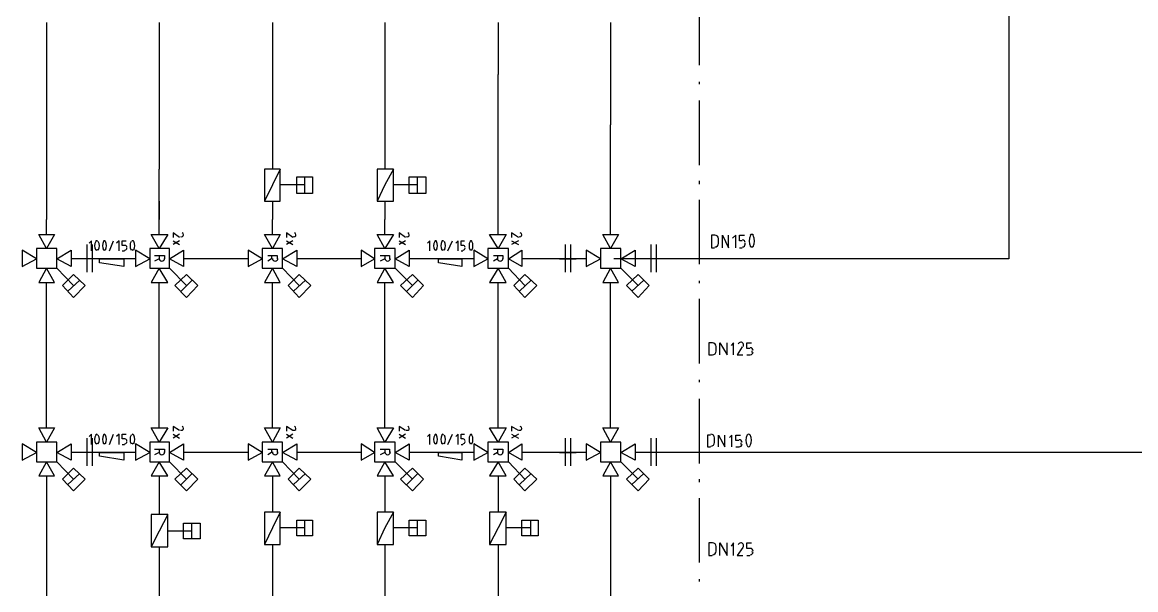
# Model space of a CAD drawing. Header units: millimetres. Extents: x 0 to 33.1, y 1.5 to 45.3.
# Drawn here: x 5.826 to 8.185, y 11.022 to 12.224 of the extents above; entities that cross this region are included whole.
import ezdxf

# ---------------------------------------------------------------- set-up
doc = ezdxf.new("R2010")
doc.units = ezdxf.units.MM
doc.header["$MEASUREMENT"] = 0
doc.layers.get('0').update_dxf_attribs({"linetype": 'CONTINUOUS'})

msp = doc.modelspace()

# ---------------------------------------------------------------- linework, layer by layer
at = {"color": 7, "linetype": 'Continuous'}
for p, q in [((7.91613, 13.6811), (7.91613, 11.7228)), ((6.83442, 12.2228), (6.83442, 12.1128)), ((6.1161, 11.8061), (6.1161, 11.9128)), ((6.1161, 11.8445), (6.1161, 11.8061)), ((6.35612, 11.8445), (6.35612, 11.8061)), ((6.59446, 11.8445), (6.59446, 11.8061)), ((6.1161, 11.7745), (6.1161, 11.8061)), ((6.35612, 11.7745), (6.35612, 11.8061)), ((6.35612, 11.8061), (6.35612, 11.8061)), ((6.59446, 11.7745), (6.59446, 11.8061)), ((6.83442, 11.7745), (6.83442, 11.8061)), ((6.06614, 11.7228), (5.92947, 11.7228)), ((6.30447, 11.7228), (6.16775, 11.7228)), ((6.54443, 11.7228), (6.40776, 11.7228)), ((6.78276, 11.7228), (6.64611, 11.7228)), ((7.02111, 11.7228), (6.88444, 11.7228)), ((7.91613, 11.7228), (7.07943, 11.7228)), ((7.26113, 11.7228), (7.12446, 11.7228)), ((6.06614, 11.3128), (5.92947, 11.3128)), ((6.30447, 11.3128), (6.16775, 11.3128)), ((6.54443, 11.3128), (6.40776, 11.3128)), ((6.78276, 11.3128), (6.64611, 11.3128)), ((7.02111, 11.3128), (6.88444, 11.3128)), ((7.26113, 11.3128), (7.12446, 11.3128)), ((8.67779, 11.3128), (7.26113, 11.3128)), ((6.1161, 11.2628), (6.1161, 11.1811)), ((6.35612, 11.2628), (6.35612, 11.1861)), ((6.59446, 11.2628), (6.59446, 11.1861)), ((6.83442, 11.2628), (6.83442, 11.1861))]:
    msp.add_line(p, q, dxfattribs=at)
at = {"color": 4, "linetype": 'Continuous'}
for p, q in [((5.87776, 12.2228), (5.87776, 11.8061)), ((7.07275, 12.2228), (7.07275, 12.0061)), ((7.07275, 11.8061), (7.07275, 12.0061)), ((5.87776, 11.7745), (5.87776, 11.8061)), ((5.87776, 11.8061), (5.87776, 11.8061)), ((7.07275, 11.7745), (7.07275, 11.8061)), ((5.87776, 11.7445), (5.86111, 11.7745)), ((5.86111, 11.7745), (5.89442, 11.7745)), ((5.89442, 11.7745), (5.87776, 11.7445)), ((7.07275, 11.7445), (7.0561, 11.7745)), ((7.0561, 11.7745), (7.08946, 11.7745)), ((7.08946, 11.7745), (7.07275, 11.7445)), ((5.85612, 11.7228), (5.82611, 11.7411)), ((5.82611, 11.7411), (5.82611, 11.7061)), ((5.85612, 11.7445), (5.85612, 11.7028)), ((5.89947, 11.7445), (5.85612, 11.7445)), ((5.89947, 11.7028), (5.89947, 11.7445)), ((5.89947, 11.7228), (5.92947, 11.7411)), ((5.92947, 11.7411), (5.92947, 11.7061)), ((7.05111, 11.7228), (7.02111, 11.7411)), ((7.02111, 11.7411), (7.02111, 11.7061)), ((7.05111, 11.7445), (7.05111, 11.7028)), ((7.09446, 11.7445), (7.05111, 11.7445)), ((7.09446, 11.7028), (7.09446, 11.7445)), ((7.09446, 11.7228), (7.12446, 11.7411)), ((7.12446, 11.7411), (7.12446, 11.7061)), ((5.82611, 11.7061), (5.85612, 11.7228)), ((5.85612, 11.7028), (5.89947, 11.7028)), ((5.87776, 11.7028), (5.86111, 11.6728)), ((5.89442, 11.6728), (5.87776, 11.7028)), ((5.92947, 11.7061), (5.89947, 11.7228)), ((5.93446, 11.6661), (5.89947, 11.7028)), ((7.02111, 11.7061), (7.05111, 11.7228)), ((7.05111, 11.7028), (7.09446, 11.7028)), ((7.07275, 11.7028), (7.0561, 11.6728)), ((7.08946, 11.6728), (7.07275, 11.7028)), ((7.12446, 11.7061), (7.09446, 11.7228)), ((7.13112, 11.6661), (7.09446, 11.7028)), ((5.91114, 11.6661), (5.93446, 11.6895)), ((5.93446, 11.6895), (5.95942, 11.6661)), ((7.10612, 11.6661), (7.13112, 11.6895)), ((7.13112, 11.6895), (7.15446, 11.6661)), ((5.86111, 11.6728), (5.89442, 11.6728)), ((5.87776, 11.3644), (5.87776, 11.6728)), ((5.93446, 11.6411), (5.91114, 11.6661)), ((5.94775, 11.6778), (5.92279, 11.6545)), ((5.95942, 11.6661), (5.93446, 11.6411)), ((7.0561, 11.6728), (7.08946, 11.6728)), ((7.07275, 11.3644), (7.07275, 11.6728)), ((7.13112, 11.6411), (7.10612, 11.6661)), ((7.14279, 11.6778), (7.11778, 11.6545)), ((7.15446, 11.6661), (7.13112, 11.6411)), ((5.87776, 11.3344), (5.86111, 11.3644)), ((5.86111, 11.3644), (5.89442, 11.3644)), ((5.89442, 11.3644), (5.87776, 11.3344)), ((7.07275, 11.3344), (7.0561, 11.3644)), ((7.0561, 11.3644), (7.08946, 11.3644)), ((7.08946, 11.3644), (7.07275, 11.3344)), ((5.85612, 11.3128), (5.82611, 11.3311)), ((5.82611, 11.3311), (5.82611, 11.2961)), ((5.85612, 11.3344), (5.85612, 11.2928)), ((5.89947, 11.3344), (5.85612, 11.3344)), ((5.89947, 11.2928), (5.89947, 11.3344)), ((5.89947, 11.3128), (5.92947, 11.3311)), ((5.92947, 11.3311), (5.92947, 11.2961)), ((7.05111, 11.3128), (7.02111, 11.3311)), ((7.02111, 11.3311), (7.02111, 11.2961)), ((7.05111, 11.3344), (7.05111, 11.2928)), ((7.09446, 11.3344), (7.05111, 11.3344)), ((7.09446, 11.2928), (7.09446, 11.3344)), ((7.09446, 11.3128), (7.12446, 11.3311)), ((7.12446, 11.3311), (7.12446, 11.2961)), ((5.82611, 11.2961), (5.85612, 11.3128)), ((5.92947, 11.2961), (5.89947, 11.3128)), ((7.02111, 11.2961), (7.05111, 11.3128)), ((7.12446, 11.2961), (7.09446, 11.3128)), ((5.85612, 11.2928), (5.89947, 11.2928)), ((5.87776, 11.2928), (5.86111, 11.2628)), ((5.89442, 11.2628), (5.87776, 11.2928)), ((5.93446, 11.2561), (5.89947, 11.2928)), ((5.91114, 11.2561), (5.93446, 11.2795)), ((5.93446, 11.2795), (5.95942, 11.2561)), ((7.05111, 11.2928), (7.09446, 11.2928)), ((7.07275, 11.2928), (7.0561, 11.2628)), ((7.08946, 11.2628), (7.07275, 11.2928)), ((7.13112, 11.2561), (7.09446, 11.2928)), ((7.10612, 11.2561), (7.13112, 11.2795)), ((7.13112, 11.2795), (7.15446, 11.2561)), ((5.86111, 11.2628), (5.89442, 11.2628)), ((5.87776, 11.2628), (5.87776, 10.9045)), ((5.93446, 11.2311), (5.91114, 11.2561)), ((5.94775, 11.2678), (5.92279, 11.2445)), ((5.95942, 11.2561), (5.93446, 11.2311)), ((7.0561, 11.2628), (7.08946, 11.2628)), ((7.07275, 11.2628), (7.07275, 10.9045)), ((7.13112, 11.2311), (7.10612, 11.2561)), ((7.14279, 11.2678), (7.11778, 11.2445)), ((7.15446, 11.2561), (7.13112, 11.2311))]:
    msp.add_line(p, q, dxfattribs=at)
at = {"color": 5, "linetype": 'Continuous'}
for p, q in [((6.1161, 12.2228), (6.1161, 11.9128)), ((6.1161, 11.3644), (6.1161, 11.6728)), ((6.1161, 11.1128), (6.1161, 10.9045))]:
    msp.add_line(p, q, dxfattribs=at)
at = {"color": 104, "linetype": 'Continuous'}
for p, q in [((6.35612, 12.2228), (6.35612, 11.9128)), ((6.35612, 11.3644), (6.35612, 11.6728)), ((6.35612, 11.1178), (6.35612, 10.9045))]:
    msp.add_line(p, q, dxfattribs=at)
at = {"color": 3, "linetype": 'Continuous'}
for p, q in [((6.59446, 12.2228), (6.59446, 11.9128)), ((6.59446, 11.8061), (6.59446, 11.8061)), ((6.59446, 11.3644), (6.59446, 11.6728)), ((6.59446, 11.1178), (6.59446, 10.9045))]:
    msp.add_line(p, q, dxfattribs=at)
at = {"color": 0, "linetype": 'Continuous'}
for p, q in [((7.26113, 12.1328), (7.26113, 12.2344)), ((7.26113, 12.0928), (7.26113, 12.0978)), ((7.26113, 11.9211), (7.26113, 12.0578)), ((6.33946, 11.9128), (6.33946, 11.8445)), ((6.37278, 11.9128), (6.33946, 11.9128)), ((6.37278, 11.9128), (6.35612, 11.8794)), ((6.37278, 11.8445), (6.37278, 11.9128)), ((6.40776, 11.8611), (6.40776, 11.8961)), ((6.40776, 11.8961), (6.44114, 11.8961)), ((6.42443, 11.8961), (6.42443, 11.8611)), ((6.44114, 11.8961), (6.44114, 11.8611)), ((6.57781, 11.9128), (6.57781, 11.8445)), ((6.61279, 11.9128), (6.57781, 11.9128)), ((6.61279, 11.9128), (6.59446, 11.8794)), ((6.61279, 11.8445), (6.61279, 11.9128)), ((6.64611, 11.8611), (6.64611, 11.8961)), ((6.64611, 11.8961), (6.6811, 11.8961)), ((6.66276, 11.8961), (6.66276, 11.8611)), ((6.6811, 11.8961), (6.6811, 11.8611)), ((6.35612, 11.8794), (6.33946, 11.8445)), ((6.42443, 11.8794), (6.37278, 11.8794)), ((6.59446, 11.8794), (6.57781, 11.8445)), ((6.66276, 11.8794), (6.61279, 11.8794)), ((7.26113, 11.8811), (7.26113, 11.8878)), ((6.33946, 11.8445), (6.37278, 11.8445)), ((6.44114, 11.8611), (6.40776, 11.8611)), ((6.57781, 11.8445), (6.61279, 11.8445)), ((6.6811, 11.8611), (6.64611, 11.8611)), ((7.26113, 11.7111), (7.26113, 11.8478)), ((6.1161, 11.7445), (6.09944, 11.7745)), ((6.09944, 11.7745), (6.13444, 11.7745)), ((6.13444, 11.7745), (6.1161, 11.7445)), ((6.15944, 11.7678), (6.14611, 11.7778)), ((6.14611, 11.7778), (6.14611, 11.7678)), ((6.35612, 11.7445), (6.33946, 11.7745)), ((6.33946, 11.7745), (6.37278, 11.7745)), ((6.37278, 11.7745), (6.35612, 11.7445)), ((6.39947, 11.7678), (6.38612, 11.7778)), ((6.38612, 11.7778), (6.38612, 11.7678)), ((6.59446, 11.7445), (6.57781, 11.7745)), ((6.57781, 11.7745), (6.61279, 11.7745)), ((6.61279, 11.7745), (6.59446, 11.7445)), ((6.63781, 11.7678), (6.62446, 11.7778)), ((6.62446, 11.7778), (6.62446, 11.7678)), ((6.83442, 11.7445), (6.81614, 11.7745)), ((6.81614, 11.7745), (6.85113, 11.7745)), ((6.85113, 11.7745), (6.83442, 11.7445)), ((6.87776, 11.7678), (6.86279, 11.7778)), ((6.86279, 11.7778), (6.86279, 11.7678)), ((7.29275, 11.7728), (7.28614, 11.7728)), ((7.28614, 11.7728), (7.28614, 11.7461)), ((7.30946, 11.7461), (7.30946, 11.7728)), ((7.30946, 11.7728), (7.32275, 11.7461)), ((7.32275, 11.7461), (7.32275, 11.7728)), ((7.33778, 11.7728), (7.33111, 11.7661)), ((7.33778, 11.7461), (7.33778, 11.7728)), ((7.34614, 11.7611), (7.34614, 11.7728)), ((7.34614, 11.7728), (7.35612, 11.7728)), ((5.96278, 11.7528), (5.96278, 11.7228)), ((5.97276, 11.7611), (5.96778, 11.7561)), ((5.97276, 11.7394), (5.97276, 11.7611)), ((5.97444, 11.7528), (5.97444, 11.7228)), ((6.01112, 11.7394), (6.01942, 11.7611)), ((6.03108, 11.7611), (6.0261, 11.7561)), ((6.03108, 11.7394), (6.03108, 11.7611)), ((6.03776, 11.7511), (6.03776, 11.7611)), ((6.03776, 11.7611), (6.04611, 11.7611)), ((6.04275, 11.7511), (6.03776, 11.7511)), ((6.14611, 11.7611), (6.15944, 11.7528)), ((6.15944, 11.7611), (6.14611, 11.7528)), ((6.38612, 11.7611), (6.39947, 11.7528)), ((6.39947, 11.7611), (6.38612, 11.7528)), ((6.62446, 11.7611), (6.63781, 11.7528)), ((6.63781, 11.7611), (6.62446, 11.7528)), ((6.68946, 11.7611), (6.68446, 11.7561)), ((6.68946, 11.7394), (6.68946, 11.7611)), ((6.72775, 11.7394), (6.73779, 11.7611)), ((6.74946, 11.7611), (6.74447, 11.7561)), ((6.74946, 11.7394), (6.74946, 11.7611)), ((6.75613, 11.7511), (6.75613, 11.7611)), ((6.75613, 11.7611), (6.76281, 11.7611)), ((6.75944, 11.7511), (6.75613, 11.7511)), ((6.86279, 11.7611), (6.87776, 11.7528)), ((6.87776, 11.7611), (6.86279, 11.7528)), ((6.97613, 11.7528), (6.97613, 11.7228)), ((6.98779, 11.7528), (6.98779, 11.7228)), ((7.15776, 11.7528), (7.15776, 11.7228)), ((7.16943, 11.7528), (7.16943, 11.7228)), ((7.30111, 11.7544), (7.30111, 11.7644)), ((7.35113, 11.7611), (7.34614, 11.7611)), ((7.35781, 11.7528), (7.35781, 11.7561)), ((6.03776, 11.7394), (6.04275, 11.7394)), ((6.04779, 11.7445), (6.04779, 11.7461)), ((6.09614, 11.7228), (6.06614, 11.7411)), ((6.06614, 11.7411), (6.06614, 11.7061)), ((6.09614, 11.7445), (6.09614, 11.7028)), ((6.13781, 11.7445), (6.09614, 11.7445)), ((6.10612, 11.7294), (6.12776, 11.7294)), ((6.1161, 11.7294), (6.1161, 11.7228)), ((6.12776, 11.7294), (6.12776, 11.7228)), ((6.13781, 11.7028), (6.13781, 11.7445)), ((6.13781, 11.7228), (6.16775, 11.7411)), ((6.16775, 11.7411), (6.16775, 11.7061)), ((6.33442, 11.7228), (6.30447, 11.7411)), ((6.30447, 11.7411), (6.30447, 11.7061)), ((6.33442, 11.7445), (6.33442, 11.7028)), ((6.37776, 11.7445), (6.33442, 11.7445)), ((6.34614, 11.7294), (6.3661, 11.7294)), ((6.35444, 11.7294), (6.35444, 11.7228)), ((6.3661, 11.7294), (6.3661, 11.7228)), ((6.37776, 11.7028), (6.37776, 11.7445)), ((6.37776, 11.7228), (6.40776, 11.7411)), ((6.40776, 11.7411), (6.40776, 11.7061)), ((6.57275, 11.7228), (6.54443, 11.7411)), ((6.54443, 11.7411), (6.54443, 11.7061)), ((6.57275, 11.7445), (6.57275, 11.7028)), ((6.6161, 11.7445), (6.57275, 11.7445)), ((6.58442, 11.7294), (6.60444, 11.7294)), ((6.59446, 11.7294), (6.59446, 11.7228)), ((6.60444, 11.7294), (6.60444, 11.7228)), ((6.6161, 11.7028), (6.6161, 11.7445)), ((6.6161, 11.7228), (6.64611, 11.7411)), ((6.64611, 11.7411), (6.64611, 11.7061)), ((6.75613, 11.7394), (6.75944, 11.7394)), ((6.76443, 11.7445), (6.76443, 11.7461)), ((6.81278, 11.7228), (6.78276, 11.7411)), ((6.78276, 11.7411), (6.78276, 11.7061)), ((6.81278, 11.7445), (6.81278, 11.7028)), ((6.85612, 11.7445), (6.81278, 11.7445)), ((6.82443, 11.7294), (6.84446, 11.7294)), ((6.83279, 11.7294), (6.83279, 11.7228)), ((6.84446, 11.7294), (6.84446, 11.7228)), ((6.85612, 11.7028), (6.85612, 11.7445)), ((6.85612, 11.7228), (6.88444, 11.7411)), ((6.88444, 11.7411), (6.88444, 11.7061)), ((7.28614, 11.7461), (7.29275, 11.7461)), ((7.34614, 11.7461), (7.35113, 11.7461)), ((5.98611, 11.7228), (5.95111, 11.7228)), ((5.96278, 11.7228), (5.96278, 11.6944)), ((5.97444, 11.7228), (5.97444, 11.6944)), ((5.98942, 11.7145), (5.98942, 11.7228)), ((5.98942, 11.7228), (6.04113, 11.7228)), ((6.04113, 11.7061), (5.98942, 11.7145)), ((6.04113, 11.7228), (6.04113, 11.7061)), ((6.06614, 11.7061), (6.09614, 11.7228)), ((6.09614, 11.7028), (6.13781, 11.7028)), ((6.1161, 11.7028), (6.09944, 11.6728)), ((6.1161, 11.7228), (6.10612, 11.7178)), ((6.13444, 11.6728), (6.1161, 11.7028)), ((6.16775, 11.7061), (6.13781, 11.7228)), ((6.17443, 11.6661), (6.13781, 11.7028)), ((6.30447, 11.7061), (6.33442, 11.7228)), ((6.33442, 11.7028), (6.37776, 11.7028)), ((6.35612, 11.7028), (6.33946, 11.6728)), ((6.35444, 11.7228), (6.34614, 11.7178)), ((6.37278, 11.6728), (6.35612, 11.7028)), ((6.40776, 11.7061), (6.37776, 11.7228)), ((6.41276, 11.6661), (6.37776, 11.7028)), ((6.54443, 11.7061), (6.57275, 11.7228)), ((6.57275, 11.7028), (6.6161, 11.7028)), ((6.59446, 11.7028), (6.57781, 11.6728)), ((6.59446, 11.7228), (6.58442, 11.7178)), ((6.61279, 11.6728), (6.59446, 11.7028)), ((6.64611, 11.7061), (6.6161, 11.7228)), ((6.65278, 11.6661), (6.6161, 11.7028)), ((6.70779, 11.7145), (6.70779, 11.7228)), ((6.70779, 11.7228), (6.75776, 11.7228)), ((6.75776, 11.7061), (6.70779, 11.7145)), ((6.75776, 11.7228), (6.75776, 11.7061)), ((6.78276, 11.7061), (6.81278, 11.7228)), ((6.81278, 11.7028), (6.85612, 11.7028)), ((6.83442, 11.7028), (6.81614, 11.6728)), ((6.83279, 11.7228), (6.82443, 11.7178)), ((6.85113, 11.6728), (6.83442, 11.7028)), ((6.88444, 11.7061), (6.85612, 11.7228)), ((6.89111, 11.6661), (6.85612, 11.7028)), ((6.96446, 11.7228), (6.99946, 11.7228)), ((6.97613, 11.7228), (6.97613, 11.6944)), ((6.98779, 11.7228), (6.98779, 11.6944)), ((7.1811, 11.7228), (7.14779, 11.7228)), ((7.15776, 11.7228), (7.15776, 11.6944)), ((7.16943, 11.7228), (7.16943, 11.6944)), ((6.14947, 11.6661), (6.17443, 11.6895)), ((6.17443, 11.6895), (6.19775, 11.6661)), ((6.38943, 11.6661), (6.41276, 11.6895)), ((6.41276, 11.6895), (6.43778, 11.6661)), ((6.62776, 11.6661), (6.65278, 11.6895)), ((6.65278, 11.6895), (6.67611, 11.6661)), ((6.86778, 11.6661), (6.89111, 11.6895)), ((6.89111, 11.6895), (6.91613, 11.6661)), ((6.09944, 11.6728), (6.13444, 11.6728)), ((6.17443, 11.6411), (6.14947, 11.6661)), ((6.18608, 11.6778), (6.16276, 11.6545)), ((6.19775, 11.6661), (6.17443, 11.6411)), ((6.33946, 11.6728), (6.37278, 11.6728)), ((6.41276, 11.6411), (6.38943, 11.6661)), ((6.42611, 11.6778), (6.4011, 11.6545)), ((6.43778, 11.6661), (6.41276, 11.6411)), ((6.57781, 11.6728), (6.61279, 11.6728)), ((6.65278, 11.6411), (6.62776, 11.6661)), ((6.66444, 11.6778), (6.64111, 11.6545)), ((6.67611, 11.6661), (6.65278, 11.6411)), ((6.81614, 11.6728), (6.85113, 11.6728)), ((6.89111, 11.6411), (6.86778, 11.6661)), ((6.90446, 11.6778), (6.87944, 11.6545)), ((6.91613, 11.6661), (6.89111, 11.6411)), ((7.26113, 11.6711), (7.26113, 11.6761)), ((7.26113, 11.5011), (7.26113, 11.6378)), ((7.28776, 11.5444), (7.28108, 11.5444)), ((7.28108, 11.5444), (7.28108, 11.5194)), ((7.30447, 11.5194), (7.30447, 11.5444)), ((7.30447, 11.5444), (7.31944, 11.5194)), ((7.31944, 11.5194), (7.31944, 11.5444)), ((7.33279, 11.5444), (7.32781, 11.5394)), ((7.33279, 11.5194), (7.33279, 11.5444)), ((7.36111, 11.5328), (7.36111, 11.5444)), ((7.36111, 11.5444), (7.3711, 11.5444)), ((7.28108, 11.5194), (7.28776, 11.5194)), ((7.29611, 11.5261), (7.29611, 11.5361)), ((7.35113, 11.5361), (7.3411, 11.5194)), ((7.3411, 11.5194), (7.35275, 11.5194)), ((7.36778, 11.5328), (7.36111, 11.5328)), ((7.36111, 11.5194), (7.36778, 11.5194)), ((7.37278, 11.5245), (7.37278, 11.5278)), ((7.26113, 11.4611), (7.26113, 11.4661)), ((7.26113, 11.2894), (7.26113, 11.4261)), ((5.97276, 11.3511), (5.96778, 11.3461)), ((5.97276, 11.3294), (5.97276, 11.3511)), ((6.01112, 11.3294), (6.01942, 11.3511)), ((6.03108, 11.3511), (6.0261, 11.3461)), ((6.03108, 11.3294), (6.03108, 11.3511)), ((6.03776, 11.3411), (6.03776, 11.3511)), ((6.03776, 11.3511), (6.04611, 11.3511)), ((6.1161, 11.3344), (6.09944, 11.3644)), ((6.09944, 11.3644), (6.13444, 11.3644)), ((6.13444, 11.3644), (6.1161, 11.3344)), ((6.15944, 11.3594), (6.14611, 11.3678)), ((6.14611, 11.3678), (6.14611, 11.3578)), ((6.14611, 11.3511), (6.15944, 11.3428)), ((6.15944, 11.3511), (6.14611, 11.3428)), ((6.35612, 11.3344), (6.33946, 11.3644)), ((6.33946, 11.3644), (6.37278, 11.3644)), ((6.37278, 11.3644), (6.35612, 11.3344)), ((6.39947, 11.3594), (6.38612, 11.3678)), ((6.38612, 11.3678), (6.38612, 11.3578)), ((6.38612, 11.3511), (6.39947, 11.3428)), ((6.39947, 11.3511), (6.38612, 11.3428)), ((6.59446, 11.3344), (6.57781, 11.3644)), ((6.57781, 11.3644), (6.61279, 11.3644)), ((6.61279, 11.3644), (6.59446, 11.3344)), ((6.63781, 11.3594), (6.62446, 11.3678)), ((6.62446, 11.3678), (6.62446, 11.3578)), ((6.62446, 11.3511), (6.63781, 11.3428)), ((6.63781, 11.3511), (6.62446, 11.3428)), ((6.68946, 11.3511), (6.68446, 11.3461)), ((6.68946, 11.3294), (6.68946, 11.3511)), ((6.72775, 11.3294), (6.73779, 11.3511)), ((6.74946, 11.3511), (6.74447, 11.3461)), ((6.74946, 11.3294), (6.74946, 11.3511)), ((6.75613, 11.3411), (6.75613, 11.3511)), ((6.75613, 11.3511), (6.76281, 11.3511)), ((6.83442, 11.3344), (6.81614, 11.3644)), ((6.81614, 11.3644), (6.85113, 11.3644)), ((6.85113, 11.3644), (6.83442, 11.3344)), ((6.87776, 11.3594), (6.86279, 11.3678)), ((6.86279, 11.3678), (6.86279, 11.3578)), ((6.86279, 11.3511), (6.87776, 11.3428)), ((6.87776, 11.3511), (6.86279, 11.3428)), ((7.28444, 11.3494), (7.27778, 11.3494)), ((7.27778, 11.3494), (7.27778, 11.3244)), ((7.30111, 11.3244), (7.30111, 11.3494)), ((7.30111, 11.3494), (7.31446, 11.3244)), ((7.31446, 11.3244), (7.31446, 11.3494)), ((7.32943, 11.3494), (7.32443, 11.3445)), ((7.32943, 11.3244), (7.32943, 11.3494)), ((7.33778, 11.3378), (7.33778, 11.3494)), ((7.33778, 11.3494), (7.34776, 11.3494)), ((5.96278, 11.3428), (5.96278, 11.3128)), ((5.97444, 11.3428), (5.97444, 11.3128)), ((6.04275, 11.3411), (6.03776, 11.3411)), ((6.03776, 11.3294), (6.04275, 11.3294)), ((6.04779, 11.3344), (6.04779, 11.3361)), ((6.09614, 11.3128), (6.06614, 11.3311)), ((6.06614, 11.3311), (6.06614, 11.2961)), ((6.09614, 11.3344), (6.09614, 11.2928)), ((6.13781, 11.3344), (6.09614, 11.3344)), ((6.13781, 11.2928), (6.13781, 11.3344)), ((6.13781, 11.3128), (6.16775, 11.3311)), ((6.16775, 11.3311), (6.16775, 11.2961)), ((6.33442, 11.3128), (6.30447, 11.3311)), ((6.30447, 11.3311), (6.30447, 11.2961)), ((6.33442, 11.3344), (6.33442, 11.2928)), ((6.37776, 11.3344), (6.33442, 11.3344)), ((6.37776, 11.2928), (6.37776, 11.3344)), ((6.37776, 11.3128), (6.40776, 11.3311)), ((6.40776, 11.3311), (6.40776, 11.2961)), ((6.57275, 11.3128), (6.54443, 11.3311)), ((6.54443, 11.3311), (6.54443, 11.2961)), ((6.57275, 11.3344), (6.57275, 11.2928)), ((6.6161, 11.3344), (6.57275, 11.3344)), ((6.6161, 11.2928), (6.6161, 11.3344)), ((6.6161, 11.3128), (6.64611, 11.3311)), ((6.64611, 11.3311), (6.64611, 11.2961)), ((6.75944, 11.3411), (6.75613, 11.3411)), ((6.75613, 11.3294), (6.75944, 11.3294)), ((6.76443, 11.3344), (6.76443, 11.3361)), ((6.81278, 11.3128), (6.78276, 11.3311)), ((6.78276, 11.3311), (6.78276, 11.2961)), ((6.81278, 11.3344), (6.81278, 11.2928)), ((6.85612, 11.3344), (6.81278, 11.3344)), ((6.85612, 11.2928), (6.85612, 11.3344)), ((6.85612, 11.3128), (6.88444, 11.3311)), ((6.88444, 11.3311), (6.88444, 11.2961)), ((6.97613, 11.3428), (6.97613, 11.3128)), ((6.98779, 11.3428), (6.98779, 11.3128)), ((7.15776, 11.3428), (7.15776, 11.3128)), ((7.16943, 11.3428), (7.16943, 11.3128)), ((7.27778, 11.3244), (7.28444, 11.3244)), ((7.29275, 11.3328), (7.29275, 11.3428)), ((7.34446, 11.3378), (7.33778, 11.3378)), ((7.33778, 11.3244), (7.34446, 11.3244)), ((7.34944, 11.3294), (7.34944, 11.3328)), ((5.98611, 11.3128), (5.95111, 11.3128)), ((5.96278, 11.3128), (5.96278, 11.2844)), ((5.97444, 11.3128), (5.97444, 11.2844)), ((5.98942, 11.3045), (5.98942, 11.3128)), ((5.98942, 11.3128), (6.04113, 11.3128)), ((6.04113, 11.2961), (5.98942, 11.3045)), ((6.04113, 11.3128), (6.04113, 11.2961)), ((6.06614, 11.2961), (6.09614, 11.3128)), ((6.10612, 11.3194), (6.12776, 11.3194)), ((6.1161, 11.3128), (6.10612, 11.3078)), ((6.1161, 11.3194), (6.1161, 11.3128)), ((6.12776, 11.3194), (6.12776, 11.3128)), ((6.16775, 11.2961), (6.13781, 11.3128)), ((6.30447, 11.2961), (6.33442, 11.3128)), ((6.34614, 11.3194), (6.3661, 11.3194)), ((6.35444, 11.3128), (6.34614, 11.3078)), ((6.35444, 11.3194), (6.35444, 11.3128)), ((6.3661, 11.3194), (6.3661, 11.3128)), ((6.40776, 11.2961), (6.37776, 11.3128)), ((6.54443, 11.2961), (6.57275, 11.3128)), ((6.58442, 11.3194), (6.60444, 11.3194)), ((6.59446, 11.3128), (6.58442, 11.3078)), ((6.59446, 11.3194), (6.59446, 11.3128)), ((6.60444, 11.3194), (6.60444, 11.3128)), ((6.64611, 11.2961), (6.6161, 11.3128)), ((6.70779, 11.3045), (6.70779, 11.3128)), ((6.70779, 11.3128), (6.75776, 11.3128)), ((6.75776, 11.2961), (6.70779, 11.3045)), ((6.75776, 11.3128), (6.75776, 11.2961)), ((6.78276, 11.2961), (6.81278, 11.3128)), ((6.82443, 11.3194), (6.84446, 11.3194)), ((6.83279, 11.3128), (6.82443, 11.3078)), ((6.83279, 11.3194), (6.83279, 11.3128)), ((6.84446, 11.3194), (6.84446, 11.3128)), ((6.88444, 11.2961), (6.85612, 11.3128)), ((6.96446, 11.3128), (6.99946, 11.3128)), ((6.97613, 11.3128), (6.97613, 11.2844)), ((6.98779, 11.3128), (6.98779, 11.2844)), ((7.1811, 11.3128), (7.14779, 11.3128)), ((7.15776, 11.3128), (7.15776, 11.2844)), ((7.16943, 11.3128), (7.16943, 11.2844)), ((6.09614, 11.2928), (6.13781, 11.2928)), ((6.1161, 11.2928), (6.09944, 11.2628)), ((6.13444, 11.2628), (6.1161, 11.2928)), ((6.17443, 11.2561), (6.13781, 11.2928)), ((6.14947, 11.2561), (6.17443, 11.2795)), ((6.17443, 11.2795), (6.19775, 11.2561)), ((6.33442, 11.2928), (6.37776, 11.2928)), ((6.35612, 11.2928), (6.33946, 11.2628)), ((6.37278, 11.2628), (6.35612, 11.2928)), ((6.41276, 11.2561), (6.37776, 11.2928)), ((6.38943, 11.2561), (6.41276, 11.2795)), ((6.41276, 11.2795), (6.43778, 11.2561)), ((6.57275, 11.2928), (6.6161, 11.2928)), ((6.59446, 11.2928), (6.57781, 11.2628)), ((6.61279, 11.2628), (6.59446, 11.2928)), ((6.65278, 11.2561), (6.6161, 11.2928)), ((6.62776, 11.2561), (6.65278, 11.2795)), ((6.65278, 11.2795), (6.67611, 11.2561)), ((6.81278, 11.2928), (6.85612, 11.2928)), ((6.83442, 11.2928), (6.81614, 11.2628)), ((6.85113, 11.2628), (6.83442, 11.2928)), ((6.89111, 11.2561), (6.85612, 11.2928)), ((6.86778, 11.2561), (6.89111, 11.2795)), ((6.89111, 11.2795), (6.91613, 11.2561)), ((6.09944, 11.2628), (6.13444, 11.2628)), ((6.17443, 11.2311), (6.14947, 11.2561)), ((6.18608, 11.2678), (6.16276, 11.2445)), ((6.19775, 11.2561), (6.17443, 11.2311)), ((6.33946, 11.2628), (6.37278, 11.2628)), ((6.41276, 11.2311), (6.38943, 11.2561)), ((6.42611, 11.2678), (6.4011, 11.2445)), ((6.43778, 11.2561), (6.41276, 11.2311)), ((6.57781, 11.2628), (6.61279, 11.2628)), ((6.65278, 11.2311), (6.62776, 11.2561)), ((6.66444, 11.2678), (6.64111, 11.2445)), ((6.67611, 11.2561), (6.65278, 11.2311)), ((6.81614, 11.2628), (6.85113, 11.2628)), ((6.89111, 11.2311), (6.86778, 11.2561)), ((6.90446, 11.2678), (6.87944, 11.2445)), ((6.91613, 11.2561), (6.89111, 11.2311)), ((7.26113, 11.2495), (7.26113, 11.2561)), ((7.26113, 11.0794), (7.26113, 11.2161)), ((6.33946, 11.1861), (6.33946, 11.1178)), ((6.37278, 11.1861), (6.33946, 11.1861)), ((6.37278, 11.1861), (6.35612, 11.1528)), ((6.37278, 11.1178), (6.37278, 11.1861)), ((6.57781, 11.1861), (6.57781, 11.1178)), ((6.61279, 11.1861), (6.57781, 11.1861)), ((6.61279, 11.1861), (6.59446, 11.1528)), ((6.61279, 11.1178), (6.61279, 11.1861)), ((6.81614, 11.1861), (6.81614, 11.1178)), ((6.85113, 11.1861), (6.81614, 11.1861)), ((6.85113, 11.1861), (6.83442, 11.1528)), ((6.85113, 11.1178), (6.85113, 11.1861)), ((6.09944, 11.1811), (6.09944, 11.1128)), ((6.13444, 11.1811), (6.09944, 11.1811)), ((6.13444, 11.1811), (6.1161, 11.1461)), ((6.13444, 11.1128), (6.13444, 11.1811)), ((6.16775, 11.1294), (6.16775, 11.1628)), ((6.16775, 11.1628), (6.20281, 11.1628)), ((6.18446, 11.1628), (6.18446, 11.1294)), ((6.20281, 11.1628), (6.20281, 11.1294)), ((6.40776, 11.1361), (6.40776, 11.1694)), ((6.40776, 11.1694), (6.44114, 11.1694)), ((6.42443, 11.1694), (6.42443, 11.1361)), ((6.44114, 11.1694), (6.44114, 11.1361)), ((6.64611, 11.1361), (6.64611, 11.1694)), ((6.64611, 11.1694), (6.6811, 11.1694)), ((6.66276, 11.1694), (6.66276, 11.1361)), ((6.6811, 11.1694), (6.6811, 11.1361)), ((6.88444, 11.1361), (6.88444, 11.1694)), ((6.88444, 11.1694), (6.91943, 11.1694)), ((6.90278, 11.1694), (6.90278, 11.1361)), ((6.91943, 11.1694), (6.91943, 11.1361)), ((6.1161, 11.1461), (6.09944, 11.1128)), ((6.18446, 11.1461), (6.13444, 11.1461)), ((6.35612, 11.1528), (6.33946, 11.1178)), ((6.42443, 11.1528), (6.37278, 11.1528)), ((6.44114, 11.1361), (6.40776, 11.1361)), ((6.59446, 11.1528), (6.57781, 11.1178)), ((6.66276, 11.1528), (6.61279, 11.1528)), ((6.6811, 11.1361), (6.64611, 11.1361)), ((6.83442, 11.1528), (6.81614, 11.1178)), ((6.90278, 11.1528), (6.85113, 11.1528)), ((6.91943, 11.1361), (6.88444, 11.1361)), ((6.09944, 11.1128), (6.13444, 11.1128)), ((6.20281, 11.1294), (6.16775, 11.1294)), ((6.33946, 11.1178), (6.37278, 11.1178)), ((6.57781, 11.1178), (6.61279, 11.1178)), ((6.81614, 11.1178), (6.85113, 11.1178)), ((7.28776, 11.1211), (7.28108, 11.1211)), ((7.28108, 11.1211), (7.28108, 11.0945)), ((7.29611, 11.1028), (7.29611, 11.1128)), ((7.30447, 11.0945), (7.30447, 11.1211)), ((7.30447, 11.1211), (7.31944, 11.0945)), ((7.31944, 11.0945), (7.31944, 11.1211)), ((7.33279, 11.1211), (7.32781, 11.1144)), ((7.33279, 11.0945), (7.33279, 11.1211)), ((7.36111, 11.1094), (7.36111, 11.1211)), ((7.36111, 11.1211), (7.3711, 11.1211)), ((7.28108, 11.0945), (7.28776, 11.0945)), ((7.35275, 11.1111), (7.3411, 11.0945)), ((7.3411, 11.0945), (7.35275, 11.0945)), ((7.36778, 11.1094), (7.36111, 11.1094)), ((7.36111, 11.0945), (7.36778, 11.0945)), ((7.37278, 11.1011), (7.37278, 11.1028)), ((7.26113, 11.0394), (7.26113, 11.0444))]:
    msp.add_line(p, q, dxfattribs=at)
at = {"color": 52, "linetype": 'Continuous'}
for p, q in [((6.83442, 11.8061), (6.83442, 12.1128)), ((6.83442, 11.3644), (6.83442, 11.6728)), ((6.83442, 11.1178), (6.83442, 10.9045))]:
    msp.add_line(p, q, dxfattribs=at)
at = {"color": 0, "linetype": 'Continuous'}
for points in [[(6.16775, 11.7735), (6.16781, 11.7754), (6.16656, 11.7771), (6.16471, 11.7776)], [(6.16564, 11.77), (6.16699, 11.7707), (6.16781, 11.7721), (6.16775, 11.7737)], [(6.40608, 11.7735), (6.40614, 11.7754), (6.40489, 11.7771), (6.40306, 11.7776)], [(6.40397, 11.77), (6.40528, 11.7707), (6.40614, 11.7721), (6.40608, 11.7737)], [(6.64611, 11.7735), (6.64611, 11.7754), (6.64486, 11.7771), (6.64307, 11.7776)], [(6.64399, 11.77), (6.64529, 11.7707), (6.64611, 11.7721), (6.64611, 11.7737)], [(6.88444, 11.7735), (6.88444, 11.7754), (6.88319, 11.7771), (6.8814, 11.7776)], [(6.88232, 11.77), (6.88363, 11.7707), (6.88444, 11.7721), (6.88444, 11.7737)], [(7.30111, 11.7653), (7.30111, 11.7694), (7.29775, 11.7728), (7.29362, 11.7728)], [(7.37196, 11.7745), (7.37061, 11.7745), (7.36936, 11.7738), (7.3686, 11.7727)], [(7.37528, 11.7727), (7.37451, 11.7738), (7.37326, 11.7745), (7.37196, 11.7745)], [(5.98172, 11.7593), (5.97868, 11.7537), (5.97868, 11.7468), (5.98172, 11.7412)], [(5.98361, 11.7611), (5.98281, 11.7611), (5.9821, 11.7607), (5.98161, 11.7601)], [(5.98562, 11.7601), (5.98514, 11.7607), (5.98438, 11.7611), (5.98361, 11.7611)], [(5.98714, 11.7412), (5.99018, 11.7468), (5.99018, 11.7537), (5.98714, 11.7593)], [(5.99837, 11.7593), (5.99533, 11.7537), (5.99533, 11.7468), (5.99837, 11.7412)], [(6.00028, 11.7611), (5.99951, 11.7611), (5.99875, 11.7607), (5.99826, 11.7601)], [(6.00228, 11.7601), (6.00179, 11.7607), (6.00108, 11.7611), (6.00028, 11.7611)], [(6.00217, 11.7412), (6.00521, 11.7468), (6.00521, 11.7537), (6.00217, 11.7593)], [(6.04779, 11.747), (6.04779, 11.7492), (6.0459, 11.7511), (6.04362, 11.7511)], [(6.05675, 11.7593), (6.05365, 11.7537), (6.05365, 11.7468), (6.05675, 11.7412)], [(6.06028, 11.7611), (6.05946, 11.7611), (6.05875, 11.7607), (6.05826, 11.7601)], [(6.06228, 11.7601), (6.06179, 11.7607), (6.06108, 11.7611), (6.06028, 11.7611)], [(6.06218, 11.7412), (6.06521, 11.7468), (6.06521, 11.7537), (6.06218, 11.7593)], [(6.1614, 11.7701), (6.16271, 11.7693), (6.16433, 11.7692), (6.16564, 11.77)], [(6.39974, 11.7701), (6.40104, 11.7693), (6.40267, 11.7692), (6.40397, 11.77)], [(6.63976, 11.7701), (6.641, 11.7693), (6.64264, 11.7692), (6.64399, 11.77)], [(6.70008, 11.7593), (6.697, 11.7537), (6.697, 11.7468), (6.70008, 11.7412)], [(6.70193, 11.7611), (6.70117, 11.7611), (6.70042, 11.7607), (6.69993, 11.7601)], [(6.70394, 11.7601), (6.7035, 11.7607), (6.70275, 11.7611), (6.70193, 11.7611)], [(6.70383, 11.7412), (6.70687, 11.7468), (6.70687, 11.7537), (6.70383, 11.7593)], [(6.71506, 11.7593), (6.71203, 11.7537), (6.71203, 11.7468), (6.71506, 11.7412)], [(6.71696, 11.7611), (6.71615, 11.7611), (6.71539, 11.7607), (6.71496, 11.7601)], [(6.71897, 11.7601), (6.71847, 11.7607), (6.71772, 11.7611), (6.71696, 11.7611)], [(6.72049, 11.7412), (6.72353, 11.7468), (6.72353, 11.7537), (6.72049, 11.7593)], [(6.76443, 11.747), (6.76443, 11.7492), (6.76258, 11.7511), (6.76025, 11.7511)], [(6.77507, 11.7593), (6.77203, 11.7537), (6.77203, 11.7468), (6.77507, 11.7412)], [(6.77696, 11.7611), (6.77615, 11.7611), (6.77539, 11.7607), (6.77496, 11.7601)], [(6.77897, 11.7601), (6.77849, 11.7607), (6.77772, 11.7611), (6.77696, 11.7611)], [(6.77881, 11.7412), (6.78185, 11.7468), (6.78185, 11.7537), (6.77881, 11.7593)], [(6.8781, 11.7701), (6.87935, 11.7693), (6.88097, 11.7692), (6.88232, 11.77)], [(7.29362, 11.7478), (7.29775, 11.7478), (7.30111, 11.7511), (7.30111, 11.7553)], [(7.35781, 11.7569), (7.35781, 11.7601), (7.35514, 11.7628), (7.35194, 11.7628)], [(7.35194, 11.7478), (7.35514, 11.7478), (7.35781, 11.7504), (7.35781, 11.7536)], [(7.36897, 11.7717), (7.36513, 11.7646), (7.36513, 11.756), (7.36897, 11.7488)], [(7.3686, 11.7495), (7.36936, 11.7484), (7.37061, 11.7478), (7.37196, 11.7478)], [(7.37196, 11.7478), (7.37326, 11.7478), (7.37451, 11.7484), (7.37528, 11.7495)], [(7.37489, 11.7488), (7.37875, 11.756), (7.37875, 11.7646), (7.37489, 11.7717)], [(5.98161, 11.7421), (5.9821, 11.7415), (5.98281, 11.7411), (5.98361, 11.7411)], [(5.98361, 11.7411), (5.98438, 11.7411), (5.98514, 11.7415), (5.98562, 11.7421)], [(5.99826, 11.7421), (5.99875, 11.7415), (5.99951, 11.7411), (6.00028, 11.7411)], [(6.00028, 11.7411), (6.00108, 11.7411), (6.00179, 11.7415), (6.00228, 11.7421)], [(6.04362, 11.7411), (6.0459, 11.7411), (6.04779, 11.7429), (6.04779, 11.7453)], [(6.05826, 11.7421), (6.05875, 11.7415), (6.05946, 11.7411), (6.06028, 11.7411)], [(6.06028, 11.7411), (6.06108, 11.7411), (6.06179, 11.7415), (6.06228, 11.7421)], [(6.69993, 11.7421), (6.70042, 11.7415), (6.70117, 11.7411), (6.70193, 11.7411)], [(6.70193, 11.7411), (6.70275, 11.7411), (6.7035, 11.7415), (6.70394, 11.7421)], [(6.71496, 11.7421), (6.71539, 11.7415), (6.71615, 11.7411), (6.71696, 11.7411)], [(6.71696, 11.7411), (6.71772, 11.7411), (6.71847, 11.7415), (6.71897, 11.7421)], [(6.76025, 11.7411), (6.76258, 11.7411), (6.76443, 11.7429), (6.76443, 11.7453)], [(6.77496, 11.7421), (6.77539, 11.7415), (6.77615, 11.7411), (6.77696, 11.7411)], [(6.77696, 11.7411), (6.77772, 11.7411), (6.77849, 11.7415), (6.77897, 11.7421)], [(6.1161, 11.7236), (6.1161, 11.7204), (6.11871, 11.7178), (6.12196, 11.7178)], [(6.12196, 11.7178), (6.12517, 11.7178), (6.12776, 11.7204), (6.12776, 11.7236)], [(6.35612, 11.7236), (6.35612, 11.7204), (6.35872, 11.7178), (6.36193, 11.7178)], [(6.36193, 11.7178), (6.36518, 11.7178), (6.36778, 11.7204), (6.36778, 11.7236)], [(6.59446, 11.7236), (6.59446, 11.7204), (6.59706, 11.7178), (6.60026, 11.7178)], [(6.60026, 11.7178), (6.60351, 11.7178), (6.60612, 11.7204), (6.60612, 11.7236)], [(6.83279, 11.7236), (6.83279, 11.7204), (6.83539, 11.7178), (6.8386, 11.7178)], [(6.8386, 11.7178), (6.84185, 11.7178), (6.84446, 11.7204), (6.84446, 11.7236)], [(7.29611, 11.5369), (7.29611, 11.5411), (7.29275, 11.5444), (7.28863, 11.5444)], [(7.34868, 11.5461), (7.34603, 11.5461), (7.34369, 11.5444), (7.34299, 11.5418)], [(7.35368, 11.5431), (7.35265, 11.545), (7.35069, 11.5461), (7.34858, 11.5461)], [(7.35357, 11.5372), (7.35471, 11.539), (7.35476, 11.5412), (7.35368, 11.5431)], [(7.28863, 11.5194), (7.29275, 11.5194), (7.29611, 11.5228), (7.29611, 11.527)], [(7.37446, 11.5286), (7.37446, 11.5318), (7.37185, 11.5344), (7.3686, 11.5344)], [(7.3686, 11.5194), (7.37185, 11.5194), (7.37446, 11.5221), (7.37446, 11.5253)], [(5.98172, 11.3493), (5.97868, 11.3437), (5.97868, 11.3369), (5.98172, 11.3312)], [(5.98361, 11.3511), (5.98281, 11.3511), (5.9821, 11.3508), (5.98161, 11.3501)], [(5.98562, 11.3501), (5.98514, 11.3508), (5.98438, 11.3511), (5.98361, 11.3511)], [(5.98714, 11.3312), (5.99018, 11.3369), (5.99018, 11.3437), (5.98714, 11.3493)], [(5.99837, 11.3493), (5.99533, 11.3437), (5.99533, 11.3369), (5.99837, 11.3312)], [(6.00028, 11.3511), (5.99951, 11.3511), (5.99875, 11.3508), (5.99826, 11.3501)], [(6.00228, 11.3501), (6.00179, 11.3508), (6.00108, 11.3511), (6.00028, 11.3511)], [(6.00217, 11.3312), (6.00521, 11.3369), (6.00521, 11.3437), (6.00217, 11.3493)], [(6.05675, 11.3493), (6.05365, 11.3437), (6.05365, 11.3369), (6.05675, 11.3312)], [(6.06028, 11.3511), (6.05946, 11.3511), (6.05875, 11.3508), (6.05826, 11.3501)], [(6.06228, 11.3501), (6.06179, 11.3508), (6.06108, 11.3511), (6.06028, 11.3511)], [(6.06218, 11.3312), (6.06521, 11.3369), (6.06521, 11.3437), (6.06218, 11.3493)], [(6.1614, 11.3601), (6.16271, 11.3593), (6.16433, 11.3592), (6.16564, 11.36)], [(6.16775, 11.3636), (6.16781, 11.3655), (6.16656, 11.3671), (6.16471, 11.3676)], [(6.16564, 11.36), (6.16699, 11.3607), (6.16781, 11.3621), (6.16775, 11.3636)], [(6.39974, 11.3601), (6.40104, 11.3593), (6.40267, 11.3592), (6.40397, 11.36)], [(6.40608, 11.3636), (6.40614, 11.3655), (6.40489, 11.3671), (6.40306, 11.3676)], [(6.40397, 11.36), (6.40528, 11.3607), (6.40614, 11.3621), (6.40608, 11.3636)], [(6.63976, 11.3601), (6.641, 11.3593), (6.64264, 11.3592), (6.64399, 11.36)], [(6.64611, 11.3636), (6.64611, 11.3655), (6.64486, 11.3671), (6.64307, 11.3676)], [(6.64399, 11.36), (6.64529, 11.3607), (6.64611, 11.3621), (6.64611, 11.3636)], [(6.70008, 11.3493), (6.697, 11.3437), (6.697, 11.3369), (6.70008, 11.3312)], [(6.70193, 11.3511), (6.70117, 11.3511), (6.70042, 11.3508), (6.69993, 11.3501)], [(6.70394, 11.3501), (6.7035, 11.3508), (6.70275, 11.3511), (6.70193, 11.3511)], [(6.70383, 11.3312), (6.70687, 11.3369), (6.70687, 11.3437), (6.70383, 11.3493)], [(6.71506, 11.3493), (6.71203, 11.3437), (6.71203, 11.3369), (6.71506, 11.3312)], [(6.71696, 11.3511), (6.71615, 11.3511), (6.71539, 11.3508), (6.71496, 11.3501)], [(6.71897, 11.3501), (6.71847, 11.3508), (6.71772, 11.3511), (6.71696, 11.3511)], [(6.72049, 11.3312), (6.72353, 11.3369), (6.72353, 11.3437), (6.72049, 11.3493)], [(6.77507, 11.3493), (6.77203, 11.3437), (6.77203, 11.3369), (6.77507, 11.3312)], [(6.77696, 11.3511), (6.77615, 11.3511), (6.77539, 11.3508), (6.77496, 11.3501)], [(6.77897, 11.3501), (6.77849, 11.3508), (6.77772, 11.3511), (6.77696, 11.3511)], [(6.77881, 11.3312), (6.78185, 11.3369), (6.78185, 11.3437), (6.77881, 11.3493)], [(6.8781, 11.3601), (6.87935, 11.3593), (6.88097, 11.3592), (6.88232, 11.36)], [(6.88444, 11.3636), (6.88444, 11.3655), (6.88319, 11.3671), (6.8814, 11.3676)], [(6.88232, 11.36), (6.88363, 11.3607), (6.88444, 11.3621), (6.88444, 11.3636)], [(7.29275, 11.3436), (7.29275, 11.3478), (7.28944, 11.3511), (7.28526, 11.3511)], [(7.36231, 11.35), (7.35851, 11.3429), (7.35851, 11.3343), (7.36231, 11.3272)], [(7.36529, 11.3511), (7.36393, 11.3511), (7.36274, 11.3505), (7.36193, 11.3494)], [(7.36865, 11.3494), (7.36783, 11.3505), (7.3666, 11.3511), (7.36529, 11.3511)], [(7.36822, 11.3272), (7.37207, 11.3343), (7.37207, 11.3429), (7.36822, 11.35)], [(5.98161, 11.3321), (5.9821, 11.3315), (5.98281, 11.3311), (5.98361, 11.3311)], [(5.98361, 11.3311), (5.98438, 11.3311), (5.98514, 11.3315), (5.98562, 11.3321)], [(5.99826, 11.3321), (5.99875, 11.3315), (5.99951, 11.3311), (6.00028, 11.3311)], [(6.00028, 11.3311), (6.00108, 11.3311), (6.00179, 11.3315), (6.00228, 11.3321)], [(6.04779, 11.337), (6.04779, 11.3393), (6.0459, 11.3411), (6.04362, 11.3411)], [(6.04362, 11.3311), (6.0459, 11.3311), (6.04779, 11.333), (6.04779, 11.3353)], [(6.05826, 11.3321), (6.05875, 11.3315), (6.05946, 11.3311), (6.06028, 11.3311)], [(6.06028, 11.3311), (6.06108, 11.3311), (6.06179, 11.3315), (6.06228, 11.3321)], [(6.69993, 11.3321), (6.70042, 11.3315), (6.70117, 11.3311), (6.70193, 11.3311)], [(6.70193, 11.3311), (6.70275, 11.3311), (6.7035, 11.3315), (6.70394, 11.3321)], [(6.71496, 11.3321), (6.71539, 11.3315), (6.71615, 11.3311), (6.71696, 11.3311)], [(6.71696, 11.3311), (6.71772, 11.3311), (6.71847, 11.3315), (6.71897, 11.3321)], [(6.76443, 11.337), (6.76443, 11.3393), (6.76258, 11.3411), (6.76025, 11.3411)], [(6.76025, 11.3311), (6.76258, 11.3311), (6.76443, 11.333), (6.76443, 11.3353)], [(6.77496, 11.3321), (6.77539, 11.3315), (6.77615, 11.3311), (6.77696, 11.3311)], [(6.77696, 11.3311), (6.77772, 11.3311), (6.77849, 11.3315), (6.77897, 11.3321)], [(7.28526, 11.3261), (7.28944, 11.3261), (7.29275, 11.3295), (7.29275, 11.3336)], [(7.35113, 11.3336), (7.35113, 11.3368), (7.34853, 11.3395), (7.34526, 11.3395)], [(7.34526, 11.3244), (7.34853, 11.3244), (7.35113, 11.327), (7.35113, 11.3303)], [(7.36193, 11.3261), (7.36274, 11.3251), (7.36393, 11.3244), (7.36529, 11.3244)], [(7.36529, 11.3244), (7.3666, 11.3244), (7.36783, 11.3251), (7.36865, 11.3261)], [(6.1161, 11.3136), (6.1161, 11.3104), (6.11871, 11.3078), (6.12196, 11.3078)], [(6.12196, 11.3078), (6.12517, 11.3078), (6.12776, 11.3104), (6.12776, 11.3136)], [(6.35612, 11.3136), (6.35612, 11.3104), (6.35872, 11.3078), (6.36193, 11.3078)], [(6.36193, 11.3078), (6.36518, 11.3078), (6.36778, 11.3104), (6.36778, 11.3136)], [(6.59446, 11.3136), (6.59446, 11.3104), (6.59706, 11.3078), (6.60026, 11.3078)], [(6.60026, 11.3078), (6.60351, 11.3078), (6.60612, 11.3104), (6.60612, 11.3136)], [(6.83279, 11.3136), (6.83279, 11.3104), (6.83539, 11.3078), (6.8386, 11.3078)], [(6.8386, 11.3078), (6.84185, 11.3078), (6.84446, 11.3104), (6.84446, 11.3136)], [(7.29611, 11.1136), (7.29611, 11.1177), (7.29275, 11.1211), (7.28863, 11.1211)], [(7.34868, 11.1211), (7.34603, 11.1212), (7.34369, 11.1194), (7.34299, 11.1169)], [(7.35368, 11.1181), (7.35265, 11.12), (7.35069, 11.1211), (7.34858, 11.1211)], [(7.35357, 11.1122), (7.35471, 11.114), (7.35476, 11.1163), (7.35368, 11.1181)], [(7.28863, 11.0961), (7.29275, 11.0961), (7.29611, 11.0994), (7.29611, 11.1036)], [(7.37446, 11.1036), (7.37446, 11.1068), (7.37185, 11.1094), (7.3686, 11.1094)], [(7.3686, 11.0961), (7.37185, 11.0961), (7.37446, 11.0987), (7.37446, 11.1019)]]:
    msp.add_open_spline(points, degree=3, dxfattribs=at)

doc.saveas('drawing.dxf')
